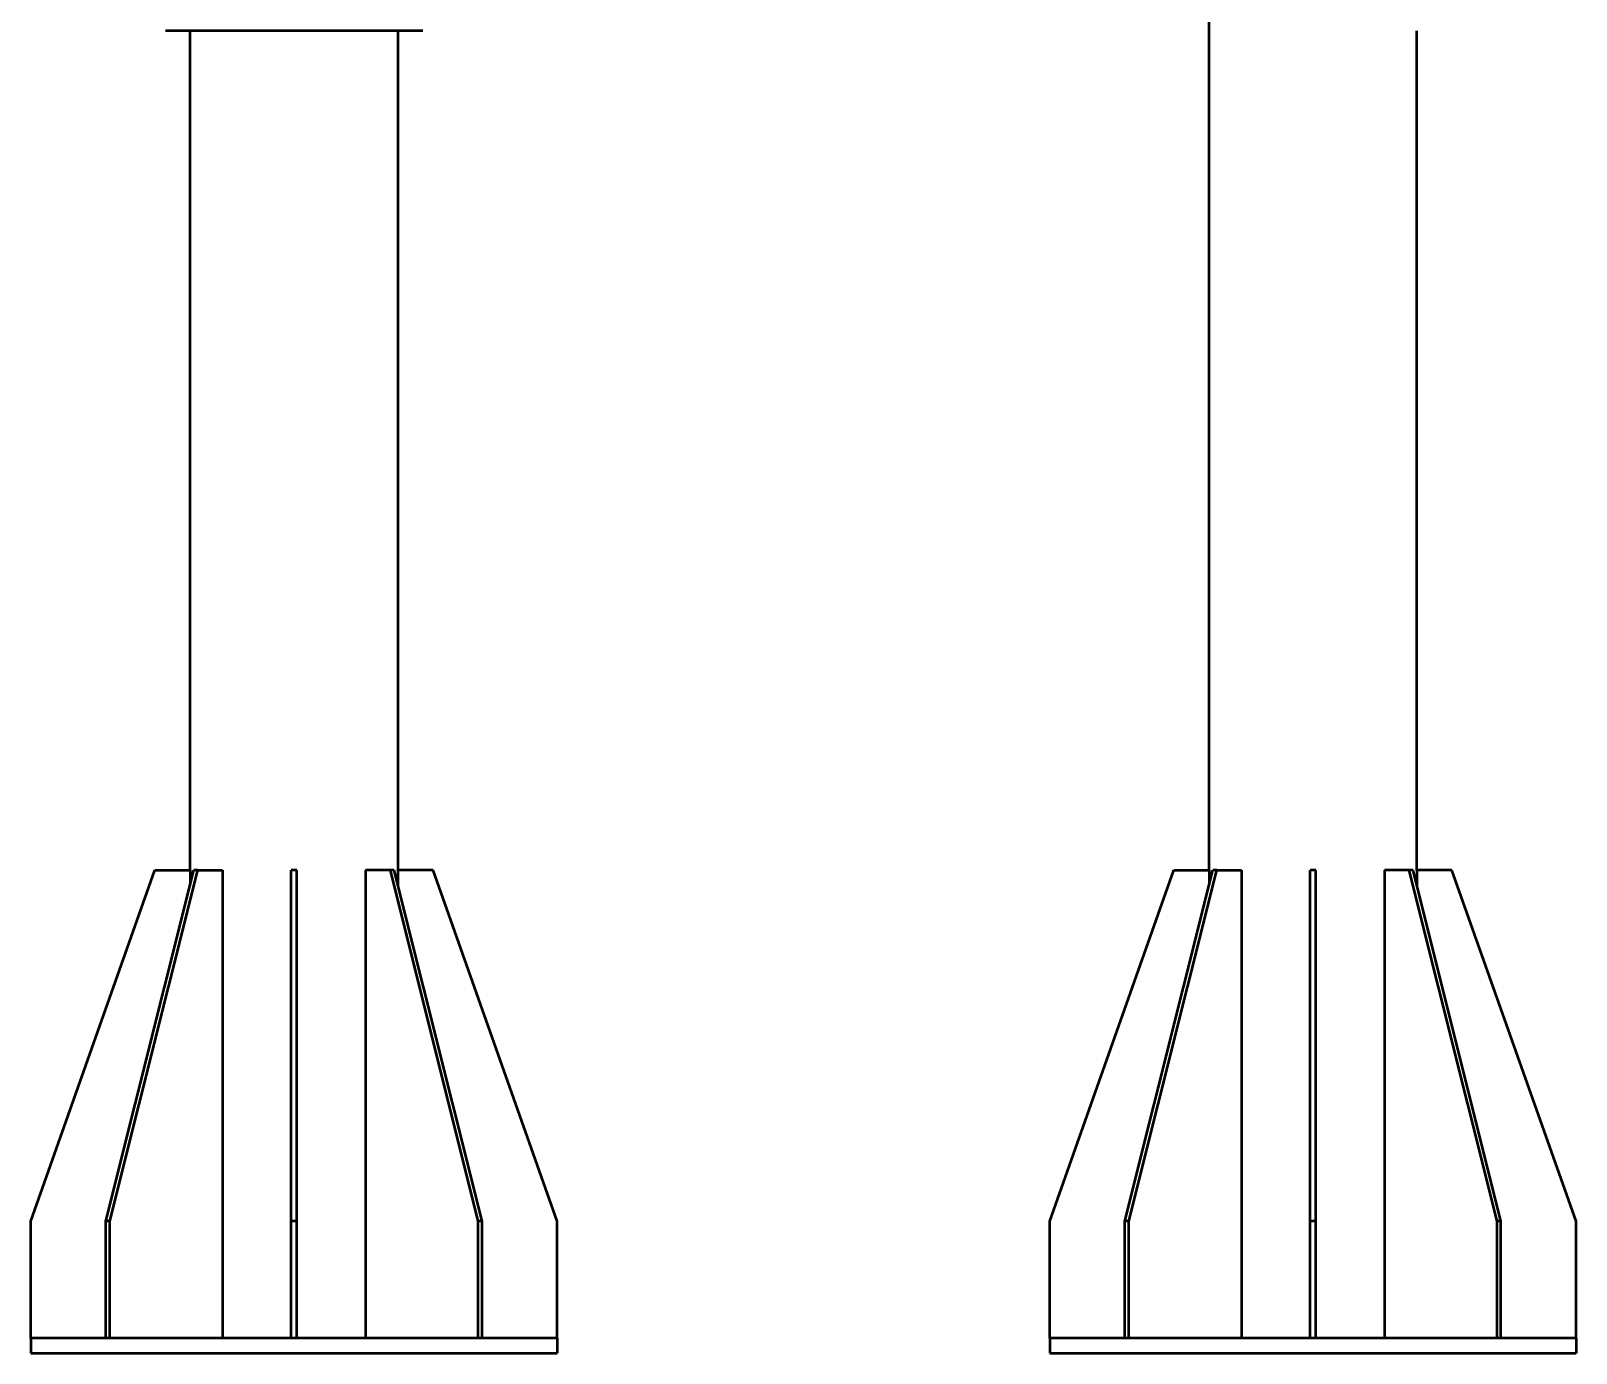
# Model space of a CAD drawing. Header units: millimetres. Extents: x 1375 to 13155, y 226 to 13887.
# Drawn here: x 1585 to 4227, y 9087 to 11347 of the extents above; entities that cross this region are included whole.
import ezdxf

# ---------------------------------------------------------------- set-up
doc = ezdxf.new("R2010")
doc.units = ezdxf.units.MM
doc.layers.add('Visible (ISO)', color=7, linetype='Continuous', lineweight=50)

msp = doc.modelspace()

# ---------------------------------------------------------------- linework, layer by layer
at = {"layer": 'Visible (ISO)'}
for p, q in [((3599.6, 9912.1), (3599.6, 12367.1)), ((2254.8, 11346.6), (1814.8, 11346.6)), ((1857, 9912.1), (1857, 11346.6)), ((2212.6, 9912.1), (2212.6, 11346.6)), ((3955.2, 9912.1), (3955.2, 11346.6)), ((1584.8, 9312.1), (1797, 9912.1)), ((1713.2, 9312.1), (1863.3, 9912.1)), ((1720, 9312.1), (1870, 9912.1)), ((1797, 9912.1), (1857, 9912.1)), ((1857, 9912.1), (1857, 9887)), ((1870, 9912.1), (1863.3, 9912.1)), ((1870, 9912.1), (1912.5, 9912.1)), ((1912.5, 9912.1), (1912.5, 9112.1)), ((2039.5, 9912.1), (2030, 9912.1)), ((2030, 9312.1), (2030, 9912.1)), ((2039.5, 9312.1), (2039.5, 9912.1)), ((2157.1, 9912.1), (2157.1, 9112.1)), ((2199.5, 9912.1), (2157.1, 9912.1)), ((2206.2, 9912.1), (2199.5, 9912.1)), ((2349.6, 9312.1), (2199.5, 9912.1)), ((2356.3, 9312.1), (2206.2, 9912.1)), ((2212.5, 9912.1), (2212.5, 9887)), ((2272.5, 9912.1), (2212.5, 9912.1)), ((2484.7, 9312.1), (2272.5, 9912.1)), ((3327.5, 9312.1), (3539.7, 9912.1)), ((3455.9, 9312.1), (3605.9, 9912.1)), ((3462.6, 9312.1), (3612.7, 9912.1)), ((3539.7, 9912.1), (3599.7, 9912.1)), ((3599.7, 9912.1), (3599.7, 9887)), ((3612.7, 9912.1), (3605.9, 9912.1)), ((3612.7, 9912.1), (3655.1, 9912.1)), ((3655.1, 9912.1), (3655.1, 9112.1)), ((3782.2, 9912.1), (3772.6, 9912.1)), ((3772.6, 9312.1), (3772.6, 9912.1)), ((3782.2, 9312.1), (3782.2, 9912.1)), ((3899.7, 9912.1), (3899.7, 9112.1)), ((3942.1, 9912.1), (3899.7, 9912.1)), ((3948.9, 9912.1), (3942.1, 9912.1)), ((4092.2, 9312.1), (3942.1, 9912.1)), ((4098.9, 9312.1), (3948.9, 9912.1)), ((3955.1, 9912.1), (3955.1, 9887)), ((4015.1, 9912.1), (3955.1, 9912.1)), ((4227.3, 9312.1), (4015.1, 9912.1)), ((1584.8, 9112.1), (1584.8, 9312.1)), ((1720, 9312.1), (1713.2, 9312.1)), ((1713.2, 9112.1), (1713.2, 9312.1)), ((1720, 9112.1), (1720, 9312.1)), ((2039.5, 9312.1), (2030, 9312.1)), ((2030, 9112.1), (2030, 9312.1)), ((2039.5, 9112.1), (2039.5, 9312.1)), ((2356.3, 9312.1), (2349.6, 9312.1)), ((2349.6, 9112.1), (2349.6, 9312.1)), ((2356.3, 9112.1), (2356.3, 9312.1)), ((2484.7, 9112.1), (2484.7, 9312.1)), ((3327.5, 9112.1), (3327.5, 9312.1)), ((3462.6, 9312.1), (3455.9, 9312.1)), ((3455.9, 9112.1), (3455.9, 9312.1)), ((3462.6, 9112.1), (3462.6, 9312.1)), ((3782.2, 9312.1), (3772.6, 9312.1)), ((3772.6, 9112.1), (3772.6, 9312.1)), ((3782.2, 9112.1), (3782.2, 9312.1)), ((4098.9, 9312.1), (4092.2, 9312.1)), ((4092.2, 9112.1), (4092.2, 9312.1)), ((4098.9, 9112.1), (4098.9, 9312.1)), ((4227.3, 9112.1), (4227.3, 9312.1)), ((2484.8, 9112.1), (1584.8, 9112.1)), ((1584.8, 9112.1), (1584.8, 9086.7)), ((2484.8, 9112.1), (2484.8, 9086.7)), ((4227.4, 9112.1), (3327.4, 9112.1)), ((3327.4, 9112.1), (3327.4, 9086.7)), ((4227.4, 9112.1), (4227.4, 9086.7)), ((1584.8, 9086.7), (2484.8, 9086.7)), ((3327.4, 9086.7), (4227.4, 9086.7))]:
    msp.add_line(p, q, dxfattribs=at)

doc.saveas('drawing.dxf')
